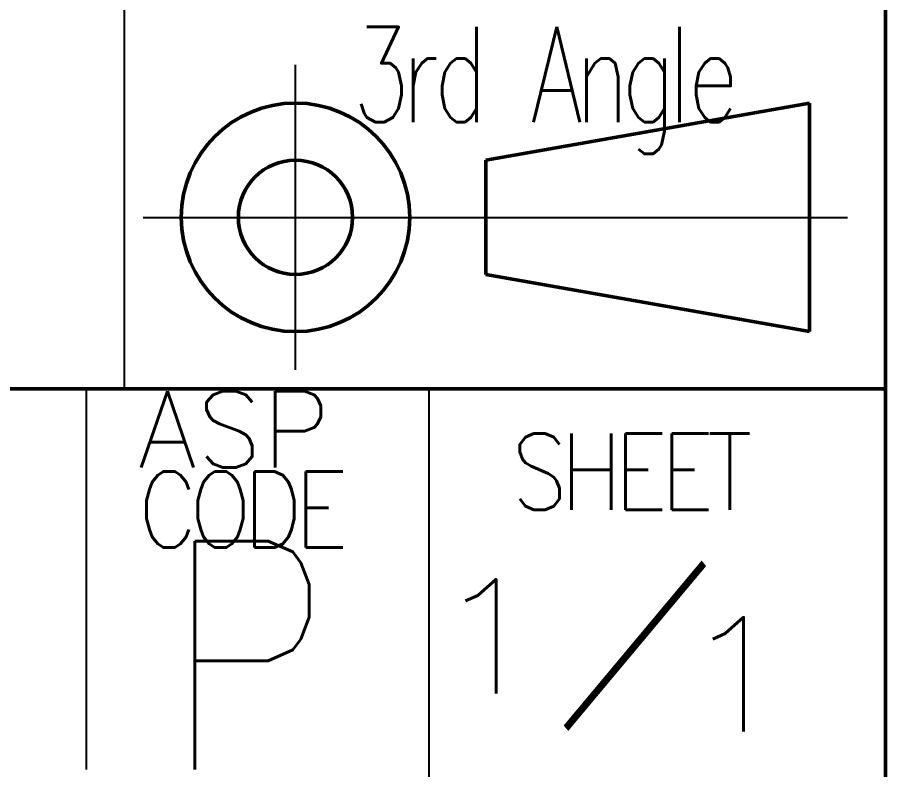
# Model space of a CAD drawing. Header units: millimetres. Extents: x -1556 to 1738, y -901 to 1368.
# Drawn here: x 1636.8 to 1728, y -824 to -745 of the extents above; entities that cross this region are included whole.
import ezdxf

# ---------------------------------------------------------------- set-up
doc = ezdxf.new("R2010")
doc.units = ezdxf.units.MM
doc.header["$LTSCALE"] = 1.453415
doc.linetypes.add('CENTER', pattern=[50.8, 31.75, -6.35, 6.35, -6.35])
doc.layers.add('NoLayerName_002', color=7, linetype='Continuous')
doc.layers.add('※200以降使用不可', color=7, linetype='Continuous')
doc.styles.get("Standard").update_dxf_attribs({"font": 'txt', "bigfont": 'extfont2'})

# ---------------------------------------------------------------- blocks, each defined once
blk = doc.blocks.new('JZB_0001')
at = {"layer": '※200以降使用不可', "color": 30, "linetype": 'Continuous', "lineweight": 50}
for p, q in [((821, 9.288), (821, 563.288)), ((646, 29.288), (821, 29.288))]:
    blk.add_line(p, q, dxfattribs=at)
at = {"layer": '※200以降使用不可', "color": 30, "linetype": 'Continuous', "lineweight": 25}
for p, q in [((801, 39.288), (801, 29.288)), ((799.999, 29.288), (799.999, 19.288)), ((808.999, 29.288), (808.999, 9.288))]:
    blk.add_line(p, q, dxfattribs=at)
at = {"layer": '※200以降使用不可', "color": 8, "linetype": 'CENTER', "lineweight": 25}
for p, q in [((805.5, 29.788), (805.5, 37.788)), ((801.5, 33.788), (820, 33.788))]:
    blk.add_line(p, q, dxfattribs=at)
at = {"layer": '※200以降使用不可', "color": 7, "linetype": 'Continuous', "lineweight": 50}
for p, q in [((810.5, 35.288), (819, 36.788)), ((819, 36.788), (819, 30.788)), ((810.5, 35.288), (810.5, 32.288)), ((810.5, 32.288), (819, 30.788))]:
    blk.add_line(p, q, dxfattribs=at)
for radius in [3, 1.5]:
    blk.add_circle((805.5, 33.788), radius, dxfattribs=at)
at = {"layer": '※200以降使用不可', "color": 7, "lineweight": 25, "insert": (807, 38.788), "char_height": 2.5, "width": 11.95312, "attachment_point": 1, "line_spacing_factor": 0.6}
blk.add_mtext('\\A1;\\W0.705882;\\T0.750000;3rd Angle', dxfattribs=at)
at = {"layer": '※200以降使用不可', "color": 30, "lineweight": 25, "attachment_point": 7, "line_spacing_factor": 0.6}
for s, insert, char_height, width in [('\\A1;ASP', (801.365, 27.22), 2, 6.375), ('\\A1;\\W0.866025;\\T0.866025;SHEET', (811.168, 26.109), 2, 7.96875), ('\\A1;\\W0.866025;\\T0.866025;CODE', (801.365, 25.117), 2, 6.375), ('\\A1;\\W0.912871;\\T1.095445;／', (812.407, 20.304), 4, 4.25)]:
    blk.add_mtext(s, dxfattribs=dict(at, insert=insert, char_height=char_height, width=width))

msp = doc.modelspace()

# ---------------------------------------------------------------- block references
at = {"layer": '※200以降使用不可', "xscale": 4, "yscale": 4, "zscale": 4}
msp.add_blockref('JZB_0001', (-1556, -901.1524), dxfattribs=at)

# ---------------------------------------------------------------- texts
at = {"layer": 'NoLayerName_002', "color": 7, "lineweight": 50, "attachment_point": 4, "line_spacing_factor": 0.6}
for s, insert, char_height, width in [('\\A1;\\W0.833335;P', (1652.002, -812), 24, 21.250043), ('\\A1;\\W1.250002;1', (1679.9992, -809.9999), 12, 10.625021), ('\\A1;\\W1.250002;1', (1706.002, -813.9999), 12, 10.625021)]:
    msp.add_mtext(s, dxfattribs=dict(at, insert=insert, char_height=char_height, width=width))

doc.saveas('drawing.dxf')
